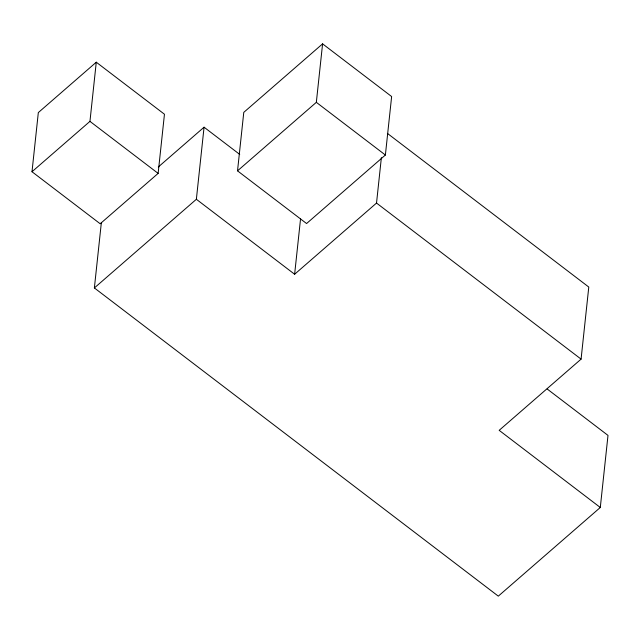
<?xml version="1.0" encoding="UTF-8"?>
<svg xmlns="http://www.w3.org/2000/svg" width="640" height="640" viewBox="0 0 640 640"><rect width="100%" height="100%" fill="white"/><g stroke="black" fill="none" stroke-linecap="round" stroke-linejoin="round"><path stroke-width="0.96" d="M32 171.744L38.32 112.584L96.272 62.208L164.456 114.232L158.136 173.392L100.184 223.768L32 171.744L89.952 121.368L96.272 62.208M547.168 388.984L608 435.4L600.296 507.48L498.304 596.144L94.376 287.944L101.336 222.776M94.376 287.944L196.368 199.28L204.064 127.2L239.728 154.408M237.528 170.848L243.776 112.368L322.592 43.856L391.64 96.544L385.384 155.024L306.576 223.536L237.528 170.848L316.336 102.336L322.592 43.856M196.368 199.28L294.624 274.256L300.536 218.96M294.624 274.256L376.528 203.056L381.376 157.632M600.296 507.48L499.176 430.328L581.08 359.128L588.784 287.048L387.4 133.392M158.32 166.968L204.064 127.2M316.336 102.336L385.384 155.024M376.528 203.056L581.08 359.128M89.952 121.368L158.136 173.392"/></g></svg>
